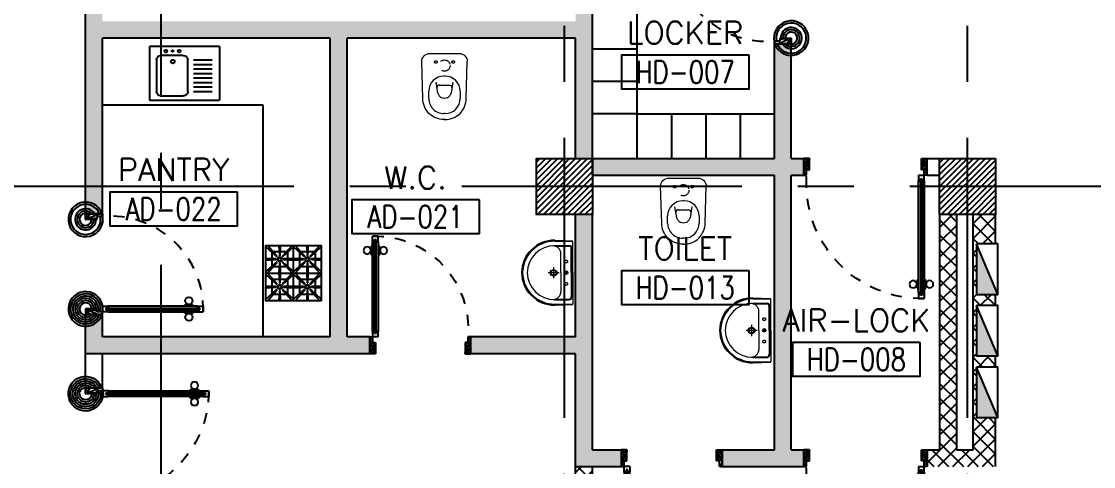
# Model space of a CAD drawing. Extents: x 417866.9 to 417960.2, y 43448 to 43538.2.
# Drawn here: x 417925.09 to 417934.66, y 43471.57 to 43475.55 of the extents above; entities that cross this region are included whole.
import ezdxf
from ezdxf.enums import TextEntityAlignment as Align

# ---------------------------------------------------------------- set-up
doc = ezdxf.new("R2010")
doc.units = 0
doc.header["$MEASUREMENT"] = 0
for name, pattern in [('CENTERX2', [4, 2.5, -0.5, 0.5, -0.5]), ('DASHED', [0.75, 0.5, -0.25]), ('HIDDEN', [0.375, 0.25, -0.125]), ('HIDDEN2', [0.1875, 0.125, -0.0625])]:
    doc.linetypes.add(name, pattern=pattern)
doc.layers.get('0').update_dxf_attribs({"linetype": 'CONTINUOUS'})
for name, color, linetype in [('A-FURN-W', 4, 'CONTINUOUS'), ('A-JEERI', 3, 'CONTINUOUS'), ('AXES', 11, 'CENTERX2'), ('COL', 2, 'CONTINUOUS'), ('DOOR', 4, 'CONTINUOUS'), ('DOOR-DIM', 3, 'CONTINUOUS'), ('E-PANELBX', 3, 'CONTINUOUS'), ('FIX', 3, 'CONTINUOUS'), ('HAT', 8, 'CONTINUOUS'), ('K-FUR', 3, 'CONTINUOUS'), ('Locker', 7, 'CONTINUOUS'), ('RM-BOX', 2, 'CONTINUOUS'), ('RM-NAME', 2, 'CONTINUOUS'), ('RM-NO', 2, 'CONTINUOUS'), ('TEXT', 4, 'CONTINUOUS'), ('WALL', 2, 'CONTINUOUS'), ('WallType', 11, 'CONTINUOUS'), ('WallType2', 3, 'CONTINUOUS')]:
    doc.layers.add(name, color=color, linetype=linetype)
doc.styles.add('ROMANS', font='ROMANS.shx', dxfattribs={"width": 0.6})
pattern_1 = [(0, (0, 0), (0.075, 0.04330127), [0.05, -0.1]), (120, (0, 0), (-0.074999999836, 0.043301270284), [0.05, -0.1]), (60, (0, 0), (1.64e-10, 0.086602540284), [-0.1, 0.05])]
pattern_2 = [(45, (0, 0), (-0.066291260736, 0.066291260736), []), (135, (0, 0), (-0.066291260736, -0.066291260736), [])]

# ---------------------------------------------------------------- blocks, each defined once
blk = doc.blocks.new('*X65')
at = {"color": 0}
for p, q in [((235128.6, 17905.4), (235584.2, 18361)), ((235128.6, 17958.4), (235531.2, 18361)), ((235128.6, 18011.4), (235478.1, 18361)), ((235128.6, 18064.5), (235425.1, 18361)), ((235128.6, 18117.5), (235372.1, 18361)), ((235128.6, 18170.5), (235319, 18361)), ((235128.6, 18223.6), (235266, 18361)), ((235128.6, 18276.6), (235213, 18361)), ((235128.6, 18329.6), (235159.9, 18361)), ((235137.2, 17861), (235628.6, 18352.3)), ((235190.3, 17861), (235628.6, 18299.3)), ((235243.3, 17861), (235628.6, 18246.3)), ((235296.3, 17861), (235628.6, 18193.2)), ((235349.4, 17861), (235628.6, 18140.2)), ((235402.4, 17861), (235628.6, 18087.2)), ((235455.4, 17861), (235628.6, 18034.1)), ((235508.5, 17861), (235628.6, 17981.1)), ((235561.5, 17861), (235628.6, 17928.1)), ((235614.5, 17861), (235628.6, 17875))]:
    blk.add_line(p, q, dxfattribs=at)
blk = doc.blocks.new('*X75')
at = {"color": 0}
for p, q in [((238728.6, 17899.1), (239190.4, 18361)), ((238728.6, 17952.1), (239137.4, 18361)), ((238728.6, 18005.2), (239084.4, 18361)), ((238728.6, 18058.2), (239031.3, 18361)), ((238728.6, 18111.2), (238978.3, 18361)), ((238728.6, 18164.3), (238925.3, 18361)), ((238728.6, 18217.3), (238872.2, 18361)), ((238728.6, 18270.3), (238819.2, 18361)), ((238728.6, 18323.4), (238766.2, 18361)), ((238743.5, 17861), (239228.6, 18346.1)), ((238796.5, 17861), (239228.6, 18293)), ((238849.5, 17861), (239228.6, 18240)), ((238902.6, 17861), (239228.6, 18187)), ((238955.6, 17861), (239228.6, 18133.9)), ((239008.6, 17861), (239228.6, 18080.9)), ((239061.7, 17861), (239228.6, 18027.9)), ((239114.7, 17861), (239228.6, 17974.8)), ((239167.7, 17861), (239228.6, 17921.8)), ((239220.8, 17861), (239228.6, 17868.8))]:
    blk.add_line(p, q, dxfattribs=at)
blk = doc.blocks.new('COL50')
at = {"layer": 'COL'}
blk.add_lwpolyline([(-250, 250), (-250, -250), (250, -250), (250, 250)], close=True, dxfattribs=at)
blk = doc.blocks.new('DOOR90')
at = {"layer": 'DOOR', "color": 7, "linetype": 'ByBlock'}
for p, q in [((-150, 0), (0, 0)), ((-150, 0), (-150, -25)), ((0, -50), (-113.7, 0)), ((0, -50), (-40.1, 0)), ((0, -50), (0, 0)), ((-1000, -25), (-1050, -25)), ((-1050, -75), (-1050, -25)), ((-1050, -25), (-1050, -75)), ((-1000, -75), (-1050, -75)), ((-1000, -42), (-1020, -42)), ((-1020, -42), (-1020, -58)), ((-1000, -58), (-1020, -58)), ((-1000, -25), (-1000, -42)), ((-1000, -58), (-1000, -75)), ((-877.6, -17.8), (-967.6, -17.8)), ((-967.6, -25), (-967.6, -17.8)), ((-967.6, -75), (-967.6, -82.2)), ((-877.6, -82.2), (-967.6, -82.2)), ((-955, -8.8), (-890.2, -8.8)), ((-955, -17.8), (-955, -8.8)), ((-955, -17.8), (-890.2, -17.8)), ((-955, -82.2), (-890.2, -82.2)), ((-955, -82.2), (-955, -91.2)), ((-955, -91.2), (-890.2, -91.2)), ((-890.2, -17.8), (-890.2, -8.8)), ((-890.2, -82.2), (-890.2, -91.2)), ((-877.6, -25), (-877.6, -17.8)), ((-877.6, -75), (-877.6, -82.2)), ((-200, -25), (-150, -25)), ((-200, -42), (-200, -25)), ((-180, -42), (-200, -42)), ((-200, -58), (-180, -58)), ((-200, -75), (-200, -58)), ((-150, -75), (-200, -75)), ((-180, -58), (-180, -42)), ((-150, -25), (-100, -25)), ((-150, -75), (-150, -25)), ((-100, -25), (-100, -50)), ((0, -50), (-100, -36.6)), ((-100, -50), (0, -50)), ((0, -850), (-113.7, -900)), ((-100, -875), (-100, -850)), ((0, -850), (-100, -863.4)), ((-100, -850), (0, -850)), ((0, -850), (-40.1, -900)), ((0, -850), (0, -900)), ((-150, -875), (-100, -875)), ((-150, -900), (-150, -875)), ((-150, -900), (0, -900)), ((0, -900), (-150, -900))]:
    blk.add_line(p, q, dxfattribs=at)
at = {"layer": 'DOOR', "linetype": 'ByBlock'}
for p, q in [((-200, -25), (-1000, -25)), ((-200, -42), (-1000, -42)), ((-200, -58), (-1000, -58)), ((-1000, -75), (-200, -75))]:
    blk.add_line(p, q, dxfattribs=at)
at = {"layer": 'DOOR', "color": 7, "linetype": 'ByBlock'}
for centre in [(-922.6, 23.5), (-922.6, -123.5)]:
    blk.add_circle(centre, 32.4, dxfattribs=at)
for centre, radius, start, end in [((0, -50), 154.4, 161.10529, 166.28577), ((0, -50), 94.4, 148.01819, 180), ((0, -50), 134.4, 158.15985, 169.28002), ((0, -50), 114.4, 154.08384, 167.37743), ((0, -50), 74.4, 137.77643, 180), ((0, -50), 54.4, 113.20738, 180), ((0, -50), 34.4, 90, 180), ((0, -50), 14.4, 90, 180), ((0, -850), 94.4, 180, 211.98181), ((0, -850), 74.4, 180, 222.22357), ((0, -850), 54.4, 180, 246.79262), ((0, -850), 34.4, 180, 270), ((0, -850), 14.4, 180, 270), ((0, -850), 154.4, 193.71423, 198.89471), ((0, -850), 134.4, 190.71998, 201.84015)]:
    blk.add_arc(centre, radius, start, end, dxfattribs=at)
at = {"layer": 'DOOR', "linetype": 'HIDDEN', "ltscale": 0.5}
blk.add_arc((-222.2, -50), 828.2, 178.27012, 275.00304, dxfattribs=at)
blk = doc.blocks.new('RM1')
at = {"layer": 'RM-BOX'}
blk.add_lwpolyline([(569.9, -200), (-569.9, -200), (-569.9, -500), (569.9, -500)], close=True, dxfattribs=at)
at = {"layer": 'RM-NAME', "style": 'ROMANS'}
for tag, p in [('ROOMNAME1', (0, 323.8)), ('ROOMNAME2', (0, 0))]:
    blk.add_attdef(tag, text='', height=200, dxfattribs=at).set_placement(p, align=Align.MIDDLE)
at = {"layer": 'RM-NO', "style": 'ROMANS', "width": 0.8}
blk.add_attdef('ROOMNO', text='', height=200, dxfattribs=at).set_placement((0, -350), align=Align.MIDDLE)
blk = doc.blocks.new('LAV1')
at = {"layer": 'FIX', "linetype": 'ByBlock', "ltscale": 0.3}
for p, q in [((-287, 210), (-280, 50)), ((-240, 210), (-240, 85)), ((240, 210), (240, 85)), ((287, 210), (280, 50)), ((0, 60), (-215, 60)), ((0, 60), (215, 60))]:
    blk.add_line(p, q, dxfattribs=at)
at = {"layer": 'FIX', "linetype": 'Continuous', "lineweight": 20}
for p, q in [((-280, 210), (-280, 50)), ((280, 210), (280, 50)), ((0, 155), (-170, 155)), ((0, 155), (170, 155)), ((0, 50), (-280, 50)), ((0, 50), (-247.3, 50)), ((0, 50), (280, 50)), ((0, 50), (247.3, 50))]:
    blk.add_line(p, q, dxfattribs=at)
at = {"layer": 'FIX', "linetype": 'DASHED', "lineweight": 20, "ltscale": 0.05}
for p, q in [((49.5, 220), (-50.5, 220)), ((-0.5, 170), (-0.5, 270)), ((-0.5, 170), (-0.5, 270))]:
    blk.add_line(p, q, dxfattribs=at)
at = {"layer": 'FIX', "lineweight": 20}
for p, q in [((15.6, 107.5), (-15.5, 107.5)), ((0, 92), (0, 123))]:
    blk.add_line(p, q, dxfattribs=at)
for centre, radius in [((-0.5, 220), 29.5), ((-0.5, 220), 22.5), ((0, 107.5), 15.5)]:
    blk.add_circle(centre, radius, dxfattribs=at)
at = {"layer": 'FIX', "linetype": 'HIDDEN', "lineweight": 20, "ltscale": 0.05}
for centre in [(-100, 107.5), (100, 107.5)]:
    blk.add_circle(centre, 12.4, dxfattribs=at)
at = {"layer": 'FIX', "linetype": 'ByBlock', "ltscale": 0.3}
for centre, radius, start, end in [((5.1, 212), 292.1, 90.99638, 180.39035), ((-5.1, 212), 292.1, 359.60965, 89.00362), ((-215, 85), 25, 180, 270), ((215, 85), 25, 270, 0)]:
    blk.add_arc(centre, radius, start, end, dxfattribs=at)
at = {"layer": 'FIX', "linetype": 'Continuous', "lineweight": 20}
for centre, radius, start, end in [((5.1, 212), 285.1, 91.02017, 180.39998), ((-5.1, 212), 285.1, 359.60002, 88.97983), ((5.1, 212), 245.1, 91.18134, 180.46566), ((-5.1, 212), 245.1, 359.53434, 88.81866), ((-170, 225), 70, 180, 270), ((170, 225), 70, 270, 0)]:
    blk.add_arc(centre, radius, start, end, dxfattribs=at)
blk = doc.blocks.new('DOOR1000')
at = {"layer": 'DOOR', "color": 7, "linetype": 'ByBlock'}
for p, q in [((-150, 0), (0, 0)), ((-150, 0), (-150, -25)), ((0, -50), (-113.7, 0)), ((0, -50), (-40.1, 0)), ((0, -50), (0, 0)), ((-1100, -25), (-1100, -75)), ((-1100, -75), (-1100, -25)), ((-1050, -25), (-1100, -25)), ((-1050, -75), (-1100, -75)), ((-1070, -42), (-1070, -58)), ((-1050, -42), (-1070, -42)), ((-1050, -58), (-1070, -58)), ((-1050, -25), (-1050, -42)), ((-1050, -58), (-1050, -75)), ((-1017.6, -25), (-1017.6, -17.8)), ((-927.6, -17.8), (-1017.6, -17.8)), ((-1017.6, -75), (-1017.6, -82.2)), ((-927.6, -82.2), (-1017.6, -82.2)), ((-1005, -17.8), (-1005, -8.8)), ((-1005, -8.8), (-940.2, -8.8)), ((-1005, -17.8), (-940.2, -17.8)), ((-1005, -82.2), (-1005, -91.2)), ((-1005, -82.2), (-940.2, -82.2)), ((-1005, -91.2), (-940.2, -91.2)), ((-940.2, -17.8), (-940.2, -8.8)), ((-940.2, -82.2), (-940.2, -91.2)), ((-927.6, -25), (-927.6, -17.8)), ((-927.6, -75), (-927.6, -82.2)), ((-200, -25), (-150, -25)), ((-200, -42), (-200, -25)), ((-180, -42), (-200, -42)), ((-200, -58), (-180, -58)), ((-200, -75), (-200, -58)), ((-150, -75), (-200, -75)), ((-180, -58), (-180, -42)), ((-150, -25), (-100, -25)), ((-150, -75), (-150, -25)), ((-100, -25), (-100, -50)), ((0, -50), (-100, -36.6)), ((-100, -50), (0, -50)), ((0, -950), (-113.7, -1000)), ((-100, -975), (-100, -950)), ((0, -950), (-100, -963.4)), ((-100, -950), (0, -950)), ((0, -950), (-40.1, -1000)), ((0, -950), (0, -1000)), ((-150, -975), (-100, -975)), ((-150, -1000), (-150, -975)), ((-150, -1000), (0, -1000)), ((0, -1000), (-150, -1000))]:
    blk.add_line(p, q, dxfattribs=at)
at = {"layer": 'DOOR', "linetype": 'ByBlock'}
for p, q in [((-200, -25), (-1050, -25)), ((-200, -42), (-1050, -42)), ((-200, -58), (-1050, -58)), ((-1050, -75), (-200, -75))]:
    blk.add_line(p, q, dxfattribs=at)
at = {"layer": 'DOOR', "color": 7, "linetype": 'ByBlock'}
for centre in [(-972.6, 23.5), (-972.6, -123.5)]:
    blk.add_circle(centre, 32.4, dxfattribs=at)
for centre, radius, start, end in [((0, -50), 154.4, 161.10529, 166.28577), ((0, -50), 94.4, 148.01819, 180), ((0, -50), 134.4, 158.15985, 169.28002), ((0, -50), 114.4, 154.08384, 167.37743), ((0, -50), 74.4, 137.77643, 180), ((0, -50), 54.4, 113.20738, 180), ((0, -50), 34.4, 90, 180), ((0, -50), 14.4, 90, 180), ((0, -950), 94.4, 180, 211.98181), ((0, -950), 74.4, 180, 222.22357), ((0, -950), 54.4, 180, 246.79262), ((0, -950), 34.4, 180, 270), ((0, -950), 14.4, 180, 270), ((0, -950), 154.4, 193.71423, 198.89471), ((0, -950), 134.4, 190.71998, 201.84015)]:
    blk.add_arc(centre, radius, start, end, dxfattribs=at)
at = {"layer": 'DOOR', "linetype": 'HIDDEN', "ltscale": 0.5}
blk.add_arc((-150, -25), 950, 180, 270, dxfattribs=at)
blk = doc.blocks.new('WC')
at = {"layer": 'FIX', "lineweight": 20}
for p, q in [((475, 140.8), (538, 140.8)), ((339, 4.8), (339, -4.8)), ((394.8, 75.7), (490.4, 60.1)), ((533.7, 24.2), (539.5, 0)), ((539.5, 0), (533.7, -24.2)), ((674, 4.8), (674, -4.8)), ((490.4, -60.1), (394.8, -75.7)), ((538, -140.8), (475, -140.8)), ((213.2, -203.8), (210, -203.8))]:
    blk.add_line(p, q, dxfattribs=at)
at = {"layer": 'FIX', "linetype": 'Continuous', "lineweight": 20}
blk.add_line((420.1, -47.3), (420.4, 44.6), dxfattribs=at)
at = {"layer": 'FIX', "lineweight": 20}
for points in [[(210, -203.8, -0.414214), (137, -130.8), (137, 0), (137, 130.8, -0.414214), (210, 203.8)], [(727, -4.8), (727, 4.8, 0.414214), (538, 193.8), (210, 203.8)], [(727, 4.8), (727, -4.8, -0.414214), (538, -193.8), (210, -203.8)]]:
    blk.add_lwpolyline(points, format="xyb", dxfattribs=at)
at = {"layer": 'FIX', "linetype": 'HIDDEN2', "lineweight": 20, "ltscale": 0.3}
blk.add_circle((245, 0), 49.8, dxfattribs=at)
at = {"layer": 'FIX', "linetype": 'HIDDEN', "lineweight": 20, "ltscale": 0.05}
for centre in [(213.2, 77.5), (213.2, -77.5)]:
    blk.add_circle(centre, 11.6, dxfattribs=at)
at = {"layer": 'FIX', "lineweight": 20}
for centre, radius, start, end in [((475, 4.8), 136, 90, 180), ((538, 4.8), 136, 360, 90), ((464.4, -17.6), 82, 51.07583, 71.50405), ((473, -6.9), 68.2, 27.15318, 51.07583), ((475, -4.8), 136, 180, 270), ((464.4, 17.6), 82, 288.49595, 308.92417), ((473, 6.9), 68.2, 308.92417, 332.84682), ((538, -4.8), 136, 270, 0)]:
    blk.add_arc(centre, radius, start, end, dxfattribs=at)
at = {"layer": 'FIX', "linetype": 'Continuous', "lineweight": 20}
for centre, start, end in [((442.7, 45.5), 88.38785, 182.33379), ((442.4, -45.6), 177.66621, 271.61215)]:
    blk.add_arc(centre, 22.3, start, end, dxfattribs=at)
blk = doc.blocks.new('E-PBX')
at = {"layer": 'E-PANELBX'}
h = blk.add_hatch(color=256, dxfattribs=at)
h.paths.add_polyline_path([(33.8, 190), (-225, 190), (33.8, 80.7)])
h.paths.add_polyline_path([(225, 190), (33.8, 190), (33.8, 80.7), (225, 0)])
blk.add_line((225, 0), (-225, 190), dxfattribs=at)
blk.add_lwpolyline([(-225, 190), (225, 190), (225, 0), (-225, 0)], close=True, dxfattribs=at)
blk = doc.blocks.new('A$C2B543BD4')
at = {"layer": 'DOOR', "color": 0, "linetype": 'ByBlock'}
for p, q in [((150, 1155.9), (0, 1155.9)), ((150, 1155.9), (0, 1155.9)), ((0, 1155.9), (150, 1155.9)), ((0, 1105.9), (0, 1155.9)), ((150, 1155.9), (150, 1130.9)), ((100, 1105.9), (0, 1105.9)), ((150, 1130.9), (100, 1130.9)), ((100, 1130.9), (100, 1105.9)), ((100, 105.9), (0, 105.9)), ((0, 105.9), (0, 55.9)), ((100, 80.9), (100, 105.9)), ((150, 130.9), (150, 80.9)), ((150, 130.9), (200, 130.9)), ((180, 113.9), (180, 97.9)), ((200, 113.9), (180, 113.9)), ((180, 97.9), (200, 97.9)), ((200, 130.9), (200, 113.9)), ((200, 97.9), (200, 80.9)), ((1077.6, 138.1), (1167.6, 138.1)), ((1077.6, 130.9), (1077.6, 138.1)), ((1155, 147.1), (1090.2, 147.1)), ((1090.2, 138.1), (1090.2, 147.1)), ((1155, 138.1), (1090.2, 138.1)), ((1155, 138.1), (1155, 147.1)), ((1167.6, 130.9), (1167.6, 138.1)), ((1200, 130.9), (1250, 130.9)), ((1200, 113.9), (1200, 130.9)), ((1200, 113.9), (1220, 113.9)), ((1200, 97.9), (1220, 97.9)), ((1200, 80.9), (1200, 97.9)), ((1220, 97.9), (1220, 113.9)), ((1250, 130.9), (1250, 80.9)), ((1250, 130.9), (1250, 80.9)), ((1250, 80.9), (1250, 130.9)), ((150, 55.9), (0, 55.9)), ((150, 80.9), (100, 80.9)), ((150, 55.9), (150, 80.9)), ((200, 80.9), (150, 80.9)), ((1077.6, 80.9), (1077.6, 73.7)), ((1077.6, 73.7), (1167.6, 73.7)), ((1155, 73.7), (1090.2, 73.7)), ((1090.2, 73.7), (1090.2, 64.7)), ((1155, 64.7), (1090.2, 64.7)), ((1155, 73.7), (1155, 64.7)), ((1167.6, 80.9), (1167.6, 73.7)), ((1200, 80.9), (1250, 80.9))]:
    blk.add_line(p, q, dxfattribs=at)
at = {"layer": 'DOOR', "color": 9, "linetype": 'ByBlock'}
for p, q in [((0, 1105.9), (113.7, 1155.9)), ((0, 1105.9), (40.1, 1155.9)), ((0, 1105.9), (100, 1119.3)), ((0, 105.9), (40.1, 55.9)), ((0, 105.9), (113.7, 55.9)), ((0, 105.9), (100, 92.6))]:
    blk.add_line(p, q, dxfattribs=at)
at = {"layer": 'DOOR', "linetype": 'ByBlock'}
for p, q in [((1200, 130.9), (200, 130.9)), ((200, 113.9), (1200, 113.9)), ((200, 97.9), (1200, 97.9)), ((200, 80.9), (1200, 80.9))]:
    blk.add_line(p, q, dxfattribs=at)
at = {"layer": 'DOOR', "color": 0, "linetype": 'ByBlock'}
for centre in [(1122.6, 179.5), (1122.6, 32.4)]:
    blk.add_circle(centre, 32.4, dxfattribs=at)
at = {"layer": 'DOOR', "color": 9, "linetype": 'ByBlock'}
for centre, radius, start, end in [((0, 1105.9), 54.4, 0, 66.79262), ((0, 1105.9), 74.4, 0, 42.22357), ((0, 1105.9), 94.4, 0, 31.98181), ((0, 1105.9), 134.4, 10.71998, 21.84015), ((0, 1105.9), 154.4, 13.71423, 18.89471), ((0, 1105.9), 34.4, 0, 90), ((0, 1105.9), 14.4, 0, 90), ((0, 105.9), 14.4, 270, 0), ((0, 105.9), 34.4, 270, 0), ((0, 105.9), 54.4, 293.20738, 0), ((0, 105.9), 74.4, 317.77643, 0), ((0, 105.9), 94.4, 328.01819, 0), ((0, 105.9), 114.4, 334.08384, 347.37743), ((0, 105.9), 134.4, 338.15985, 349.28002), ((0, 105.9), 154.4, 341.10529, 346.28577)]:
    blk.add_arc(centre, radius, start, end, dxfattribs=at)
at = {"layer": 'DOOR', "linetype": 'HIDDEN', "ltscale": 0.5}
blk.add_arc((222.7, 105.9), 1027.6, 358.60591, 94.05853, dxfattribs=at)
blk = doc.blocks.new('A$C68711307')
at = {"layer": 'A-FURN-W'}
for p, q in [((0, 0), (0, 0.6266)), ((0, 0.6266), (0.48, 0.6266)), ((0.48, 0.6266), (0.48, 0)), ((0.08, 0.3234), (0.08, 0.5234)), ((0.12, 0.5634), (0.4, 0.5634)), ((0.44, 0.5234), (0.44, 0.3234)), ((0.4, 0.2834), (0.12, 0.2834)), ((0.12, 0.232), (0.12, 0.0643)), ((0.16, 0.232), (0.16, 0.0643)), ((0.2, 0.232), (0.2, 0.0643)), ((0.24, 0.232), (0.24, 0.0643)), ((0.28, 0.232), (0.28, 0.0643)), ((0.32, 0.232), (0.32, 0.0643)), ((0.36, 0.232), (0.36, 0.0643)), ((0.4, 0.232), (0.4, 0.0643)), ((0, 0), (0.48, 0))]:
    blk.add_line(p, q, dxfattribs=at)
at = {"layer": 'A-FURN-W', "extrusion": (0, 0, -1)}
for centre, major_axis in [((0.04, 0.4799), (-0.00849, 0.00849)), ((0.04, 0.4199), (-0.00566, 0.00566)), ((0.1344, 0.4174), (-0.0113, 0.0113))]:
    blk.add_ellipse(centre, major_axis=major_axis, ratio=1, dxfattribs=at)
at = {"layer": 'A-FURN-W'}
for centre, start_param, end_param in [((0.12, 0.5234), 5.497787, 7.068583), ((0.4, 0.5234), 3.926991, 5.497787), ((0.12, 0.3234), 0.785398, 2.356194), ((0.4, 0.3234), 2.356194, 3.926991)]:
    blk.add_ellipse(centre, major_axis=(-0.0283, 0.0283), ratio=1, start_param=start_param, end_param=end_param, dxfattribs=at)
at = {"layer": 'A-FURN-W', "extrusion": (0, 0, -1)}
blk.add_ellipse((0.04, 0.3599), major_axis=(-0.00849, 0.00849), ratio=1, start_param=6.283185307178246, end_param=12.56637061435783, dxfattribs=at)
blk = doc.blocks.new('RANGE')
at = {"layer": 'K-FUR'}
for p, q in [((0.45, 0.904), (0.45, 0)), ((0, 0.452), (0.9, 0.452))]:
    blk.add_line(p, q, dxfattribs=at)
for points in [[(-0.001, 0.879), (0.172, 0.723, 0.025175), (0.18, 0.73), (0.023, 0.903)], [(0.211, 0.904), (0.22, 0.747, 0.025175), (0.23, 0.747), (0.238, 0.904)], [(0.426, 0.904), (0.27, 0.73, 0.025175), (0.278, 0.723), (0.45, 0.88)], [(0.449, 0.879), (0.622, 0.723, 0.025175), (0.63, 0.73), (0.473, 0.903)], [(0.661, 0.904), (0.67, 0.747, 0.025175), (0.68, 0.747), (0.688, 0.904)], [(0.876, 0.904), (0.72, 0.73, 0.025175), (0.728, 0.723), (0.9, 0.88)], [(0, 0.664), (0.156, 0.672, 0.025175), (0.156, 0.683), (0, 0.691)], [(0.024, 0.452), (0.18, 0.625, 0.025175), (0.172, 0.633), (0, 0.476)], [(0.239, 0.452), (0.23, 0.609, 0.025175), (0.22, 0.609), (0.212, 0.452)], [(0.451, 0.477), (0.278, 0.633, 0.025175), (0.27, 0.625), (0.427, 0.453)], [(0.45, 0.691), (0.294, 0.683, 0.025175), (0.294, 0.673), (0.45, 0.665)], [(0.45, 0.664), (0.606, 0.672, 0.025175), (0.606, 0.683), (0.45, 0.691)], [(0.474, 0.452), (0.63, 0.625, 0.025175), (0.622, 0.633), (0.45, 0.476)], [(0.689, 0.452), (0.68, 0.609, 0.025175), (0.67, 0.609), (0.662, 0.452)], [(0.901, 0.477), (0.728, 0.633, 0.025175), (0.72, 0.625), (0.877, 0.453)], [(0.9, 0.691), (0.744, 0.683, 0.025175), (0.744, 0.673), (0.9, 0.665)], [(-0.001, 0.427), (0.172, 0.271, 0.025175), (0.18, 0.278), (0.023, 0.451)], [(0.211, 0.452), (0.22, 0.295, 0.025175), (0.23, 0.295), (0.238, 0.452)], [(0.426, 0.452), (0.27, 0.279, 0.025175), (0.278, 0.271), (0.45, 0.428)], [(0.449, 0.427), (0.622, 0.271, 0.025175), (0.63, 0.278), (0.473, 0.451)], [(0.661, 0.452), (0.67, 0.295, 0.025175), (0.68, 0.295), (0.688, 0.452)], [(0.876, 0.452), (0.72, 0.279, 0.025175), (0.728, 0.271), (0.9, 0.428)], [(0, 0.212), (0.156, 0.221, 0.025175), (0.156, 0.231), (0, 0.239)], [(0.024, 0), (0.18, 0.173, 0.025175), (0.172, 0.181), (0, 0.024)], [(0.451, 0.025), (0.278, 0.181, 0.025175), (0.27, 0.173), (0.427, 0.001)], [(0.45, 0.239), (0.294, 0.231, 0.025175), (0.294, 0.221), (0.45, 0.213)], [(0.45, 0.212), (0.606, 0.221, 0.025175), (0.606, 0.231), (0.45, 0.239)], [(0.474, 0), (0.63, 0.173, 0.025175), (0.622, 0.181), (0.45, 0.024)], [(0.901, 0.025), (0.728, 0.181, 0.025175), (0.72, 0.173), (0.877, 0.001)], [(0.9, 0.239), (0.744, 0.231, 0.025175), (0.744, 0.221), (0.9, 0.213)], [(0.239, 0), (0.23, 0.157, 0.025175), (0.22, 0.157), (0.212, 0)], [(0.689, 0), (0.68, 0.157, 0.025175), (0.67, 0.157), (0.662, 0)]]:
    blk.add_lwpolyline(points, format="xyb", dxfattribs=at)
blk.add_lwpolyline([(0, 0), (0, 0.904), (0.9, 0.904), (0.9, 0)], close=True, dxfattribs=at)
for points in [[(0.1, 0.686), (0.1, 0.788)], [(0.113, 0.804), (0.217, 0.804)], [(0.233, 0.804), (0.336, 0.804)], [(0.35, 0.789), (0.35, 0.686)], [(0.55, 0.686), (0.55, 0.788)], [(0.563, 0.804), (0.667, 0.804)], [(0.683, 0.804), (0.786, 0.804)], [(0.8, 0.789), (0.8, 0.686)], [(0.1, 0.567), (0.1, 0.67)], [(0.217, 0.552), (0.114, 0.552)], [(0.337, 0.552), (0.233, 0.552)], [(0.35, 0.67), (0.35, 0.568)], [(0.55, 0.567), (0.55, 0.67)], [(0.667, 0.552), (0.564, 0.552)], [(0.787, 0.552), (0.683, 0.552)], [(0.8, 0.67), (0.8, 0.568)], [(0.113, 0.352), (0.217, 0.352)], [(0.233, 0.352), (0.336, 0.352)], [(0.563, 0.352), (0.667, 0.352)], [(0.683, 0.352), (0.786, 0.352)], [(0.1, 0.234), (0.1, 0.336)], [(0.1, 0.115), (0.1, 0.218)], [(0.35, 0.337), (0.35, 0.234)], [(0.35, 0.218), (0.35, 0.116)], [(0.55, 0.234), (0.55, 0.336)], [(0.55, 0.115), (0.55, 0.218)], [(0.8, 0.337), (0.8, 0.234)], [(0.8, 0.218), (0.8, 0.116)], [(0.217, 0.1), (0.114, 0.1)], [(0.337, 0.1), (0.233, 0.1)], [(0.667, 0.1), (0.564, 0.1)], [(0.787, 0.1), (0.683, 0.1)]]:
    blk.add_lwpolyline(points, dxfattribs=at)
for centre, radius in [((0.225, 0.678), 0.0373), ((0.225, 0.678), 0.0273), ((0.675, 0.678), 0.0373), ((0.675, 0.678), 0.0273), ((0.225, 0.226), 0.0373), ((0.225, 0.226), 0.0273), ((0.675, 0.226), 0.0373), ((0.675, 0.226), 0.0273)]:
    blk.add_circle(centre, radius, dxfattribs=at)
blk = doc.blocks.new('Rang')
at = {"layer": 'FIX', "xscale": -0.6637168141592866, "yscale": 0.6637168141592866, "zscale": 0.6637168141592921, "rotation": 90}
blk.add_blockref('RANGE', (0.6, 0.597), dxfattribs=at)

msp = doc.modelspace()

# ---------------------------------------------------------------- hatches: boundary and pattern name
at = {"layer": 'WallType'}
h = msp.add_hatch(dxfattribs=at)
h.set_pattern_fill('ANSI37', color=256, scale=0.75, style=0)
h.set_pattern_definition(pattern_2)
h.paths.add_polyline_path([(417933.4366, 43473.8243), (417933.2866, 43473.8243), (417933.2866, 43471.7243), (417933.1741, 43471.7243), (417933.1741, 43471.5743), (417933.7866, 43471.5743), (417933.7866, 43472.0118), (417933.6166, 43472.0118), (417933.6166, 43472.4618), (417933.7866, 43472.4618), (417933.7866, 43472.5618), (417933.6166, 43472.5618), (417933.6166, 43473.0118), (417933.7866, 43473.0118), (417933.7866, 43473.1118), (417933.6166, 43473.1118), (417933.6166, 43473.5618), (417933.7866, 43473.5618), (417933.7866, 43473.8243), (417933.5866, 43473.8243), (417933.5866, 43471.7243), (417933.4366, 43471.7243)])
h = msp.add_hatch(dxfattribs=at)
h.set_pattern_fill('ANSI37', color=256, scale=0.75, style=0)
h.set_pattern_definition(pattern_2)
h.paths.add_polyline_path([(417930.1866, 43471.5743), (417930.0366, 43471.5743), (417930.0366, 43467.1243), (417930.1866, 43467.1243)])
at = {"layer": 'WallType2'}
h = msp.add_hatch(dxfattribs=at)
h.set_pattern_fill('HONEY', color=256, scale=0.4, style=0)
h.set_pattern_definition(pattern_1)
h.paths.add_polyline_path([(417925.8116, 43477.0493), (417926.0116, 43477.0493), (417926.0116, 43477.1993), (417925.6616, 43477.1993), (417925.6616, 43473.8313), (417925.8116, 43473.8313), (417925.8116, 43475.3993), (417927.8466, 43475.3993), (417927.8466, 43472.7313), (417925.8116, 43472.7313), (417925.8116, 43472.9313), (417925.6616, 43472.9313), (417925.6616, 43472.5813), (417928.1991, 43472.5813), (417928.1991, 43472.7313), (417927.9966, 43472.7313), (417927.9966, 43475.3993), (417930.0366, 43475.3993), (417930.0366, 43474.3243), (417930.1866, 43474.3243), (417930.1866, 43476.4493), (417931.8116, 43476.4493), (417931.8116, 43476.2493), (417931.9616, 43476.2493), (417931.9616, 43476.4493), (417932.5366, 43476.4493), (417932.5366, 43476.5993), (417931.9616, 43476.5993), (417931.9616, 43478.7993), (417933.6366, 43478.7993), (417933.6366, 43476.5993), (417933.4366, 43476.5993), (417933.4366, 43476.4493), (417933.7866, 43476.4493), (417933.7866, 43479.0993), (417933.6366, 43479.0993), (417933.6366, 43478.9493), (417931.2866, 43478.9493), (417931.2866, 43478.7993), (417931.8116, 43478.7993), (417931.8116, 43476.5993), (417930.1866, 43476.5993), (417930.1866, 43478.7993), (417930.3866, 43478.7993), (417930.3866, 43478.9493), (417930.1866, 43478.9493), (417930.1866, 43481.0243), (417930.0366, 43481.0243), (417930.0366, 43478.9493), (417925.8116, 43478.9493), (417925.8116, 43479.1493), (417925.6616, 43479.1493), (417925.6616, 43478.7993), (417927.2366, 43478.7993), (417927.2366, 43477.1993), (417926.9116, 43477.1993), (417926.9116, 43477.0493), (417927.3866, 43477.0493), (417927.3866, 43478.7993), (417930.0366, 43478.7993), (417930.0366, 43475.5493), (417925.8116, 43475.5493)])
h = msp.add_hatch(dxfattribs=at)
h.set_pattern_fill('HONEY', color=256, scale=0.4, style=0)
h.set_pattern_definition(pattern_1)
h.paths.add_polyline_path([(417930.1866, 43473.8243), (417930.0366, 43473.8243), (417930.0366, 43472.7313), (417929.0991, 43472.7313), (417929.0991, 43472.5813), (417930.0366, 43472.5813), (417930.0366, 43471.5743), (417930.4449, 43471.5743), (417930.4449, 43471.7243), (417930.1866, 43471.7243)])
h.paths.add_polyline_path([(417931.9616, 43474.1743), (417932.0741, 43474.1743), (417932.0741, 43474.3243), (417931.9616, 43474.3243), (417931.9616, 43475.3493), (417931.8116, 43475.3493), (417931.8116, 43474.3243), (417930.1866, 43474.3243), (417930.1866, 43474.1743), (417931.8116, 43474.1743), (417931.8116, 43471.7243), (417931.7866, 43471.7243), (417931.3449, 43471.7243), (417931.3449, 43471.5743), (417932.0741, 43471.5743), (417932.0741, 43471.7243), (417931.9616, 43471.7243)])
h.paths.add_polyline_path([(417931.8996, 43472.7308), (417933.4281, 43472.7308), (417933.4281, 43473.0308), (417931.8996, 43473.0308)], flags=9)

# ---------------------------------------------------------------- linework, layer by layer
at = {"layer": 'AXES'}
for p, q in [((417929.9366, 43460.01), (417929.9366, 43537.5491)), ((417933.5366, 43460.01), (417933.5366, 43537.5491)), ((417926.3366, 43466.8743), (417926.3366, 43525.6943)), ((417959.5194, 43474.0743), (417889.6966, 43474.0743))]:
    msp.add_line(p, q, dxfattribs=at)
at = {"layer": 'COL'}
msp.add_lwpolyline([(417930.1866, 43474.3243), (417930.1866, 43473.8243), (417929.6866, 43473.8243), (417929.6866, 43474.3243)], close=True, dxfattribs=at)
at = {"layer": 'E-PANELBX'}
for p, q in [((417927.2466, 43474.7993), (417925.8116, 43474.7993)), ((417927.2466, 43472.7313), (417927.2466, 43474.7993))]:
    msp.add_line(p, q, dxfattribs=at)
at = {"layer": 'Locker'}
for p, q in [((417930.5866, 43474.3243), (417930.5866, 43476.4493)), ((417930.5866, 43475.2993), (417930.1866, 43475.2993)), ((417930.5866, 43475.0118), (417930.1866, 43475.0118)), ((417930.5866, 43474.7243), (417930.1866, 43474.7243)), ((417930.5866, 43474.7243), (417931.8116, 43474.7243)), ((417930.8929, 43474.7243), (417930.8929, 43474.3243)), ((417931.1991, 43474.7243), (417931.1991, 43474.3243)), ((417931.5054, 43474.7243), (417931.5054, 43474.3243))]:
    msp.add_line(p, q, dxfattribs=at)
at = {"layer": 'WALL'}
for p, q in [((417925.6616, 43473.8313), (417925.6616, 43477.1993)), ((417930.1866, 43474.1743), (417930.1866, 43476.4493)), ((417925.8116, 43473.8313), (417925.8116, 43475.3993)), ((417927.8466, 43475.3993), (417925.8116, 43475.3993)), ((417927.8466, 43472.7313), (417927.8466, 43475.3993)), ((417927.9966, 43472.7313), (417927.9966, 43475.3993)), ((417930.0366, 43475.3993), (417927.9966, 43475.3993)), ((417930.0366, 43474.3243), (417930.0366, 43475.3993)), ((417931.9616, 43475.3493), (417931.8116, 43475.3493)), ((417931.8116, 43474.3243), (417931.8116, 43475.3493)), ((417931.9616, 43474.3243), (417931.9616, 43475.3493)), ((417930.1866, 43474.3243), (417931.8116, 43474.3243)), ((417931.9616, 43474.3243), (417932.0741, 43474.3243)), ((417932.0741, 43474.1743), (417932.0741, 43474.3243)), ((417933.1741, 43474.3243), (417933.2866, 43474.3243)), ((417933.1741, 43474.1743), (417933.1741, 43474.3243)), ((417930.1866, 43474.1743), (417931.8116, 43474.1743)), ((417931.8116, 43471.7243), (417931.8116, 43474.1743)), ((417931.9616, 43471.7243), (417931.9616, 43474.1743)), ((417931.9616, 43474.1743), (417932.0741, 43474.1743)), ((417933.1741, 43474.1743), (417933.2866, 43474.1743)), ((417925.8116, 43473.8313), (417925.6616, 43473.8313)), ((417930.0366, 43472.7313), (417930.0366, 43473.8243)), ((417930.1866, 43471.7243), (417930.1866, 43473.8243)), ((417933.2866, 43473.8243), (417933.2866, 43471.7243)), ((417933.4366, 43473.8243), (417933.4366, 43471.7243)), ((417933.5866, 43471.7243), (417933.5866, 43473.8243)), ((417933.7866, 43473.5618), (417933.7866, 43473.8243)), ((417933.7866, 43473.0118), (417933.7866, 43473.1118)), ((417925.6616, 43472.2743), (417925.6616, 43472.9313)), ((417925.8116, 43472.9313), (417925.6616, 43472.9313)), ((417925.8116, 43472.7313), (417925.8116, 43472.9313)), ((417927.8466, 43472.7313), (417925.8116, 43472.7313)), ((417928.1991, 43472.7313), (417927.9966, 43472.7313)), ((417928.1991, 43472.5813), (417928.1991, 43472.7313)), ((417929.0991, 43472.5813), (417929.0991, 43472.7313)), ((417930.0366, 43472.7313), (417929.0991, 43472.7313)), ((417928.1991, 43472.5813), (417925.6616, 43472.5813)), ((417925.8116, 43472.2743), (417925.8116, 43472.5813)), ((417930.0366, 43472.5813), (417929.0991, 43472.5813)), ((417930.0366, 43467.1243), (417930.0366, 43472.5813)), ((417933.7866, 43472.4618), (417933.7866, 43472.5618)), ((417925.8116, 43472.2743), (417925.6616, 43472.2743)), ((417933.7866, 43471.5743), (417933.7866, 43472.0118)), ((417930.1866, 43471.7243), (417930.4449, 43471.7243)), ((417930.4449, 43471.7243), (417930.4449, 43471.5743)), ((417931.3449, 43471.7243), (417931.3449, 43471.5743)), ((417931.3449, 43471.7243), (417931.8116, 43471.7243)), ((417931.7866, 43471.7243), (417931.8116, 43471.7243)), ((417931.9616, 43471.7243), (417932.0741, 43471.7243)), ((417932.0741, 43471.7243), (417932.0741, 43471.5743)), ((417933.1741, 43471.7243), (417933.1741, 43471.5743)), ((417933.1741, 43471.7243), (417933.2866, 43471.7243)), ((417933.4366, 43471.7243), (417933.5866, 43471.7243)), ((417930.0366, 43471.5743), (417930.4449, 43471.5743)), ((417930.1866, 43467.1243), (417930.1866, 43471.5743)), ((417931.3449, 43471.5743), (417932.0741, 43471.5743))]:
    msp.add_line(p, q, dxfattribs=at)

# ---------------------------------------------------------------- block references
at = {"layer": 'A-JEERI', "linetype": 'ByBlock', "xscale": 0.0009999999892897904, "yscale": 0.0009999999892897904, "zscale": 0.001, "rotation": 270}
msp.add_blockref('WC', (417928.8659, 43475.3993), dxfattribs=at)
at = {"layer": 'COL', "xscale": -0.001000000047497451, "yscale": 0.0009999999892897904, "zscale": 0.001}
msp.add_blockref('COL50', (417933.5366, 43474.0743), dxfattribs=at)
at = {"layer": 'DOOR', "color": 0, "xscale": 0.001000000047497451, "yscale": 0.0009999999892897904, "zscale": 0.001}
msp.add_blockref('DOOR90', (417931.9616, 43476.2493), dxfattribs=at)
at = {"layer": 'DOOR', "color": 0, "xscale": -0.0009999999892897904, "yscale": 0.0009999999892897904, "zscale": 0.001, "rotation": 90}
for p in [(417933.23, 43474.3243), (417933.23, 43471.7243)]:
    msp.add_blockref('A$C2B543BD4', p, dxfattribs=at)
at = {"layer": 'DOOR', "xscale": 0.001000000047497451, "yscale": 0.0009999999892897904, "zscale": 0.001, "rotation": 180}
msp.add_blockref('DOOR90', (417925.6616, 43472.9313), dxfattribs=at)
at = {"layer": 'DOOR', "xscale": -0.001000000047497451, "yscale": 0.0009999999892897904, "zscale": 0.001}
msp.add_blockref('DOOR1000', (417925.6616, 43472.2743), dxfattribs=at)
at = {"layer": 'DOOR-DIM', "yscale": 0.0009999999892897904, "zscale": 0.001, "rotation": 90}
for p, xscale in [((417928.1991, 43472.5813), -0.0009999999892897904), ((417930.4449, 43471.7243), 0.0009999999892897904)]:
    msp.add_blockref('DOOR90', p, dxfattribs=dict(at, xscale=xscale))
at = {"layer": 'E-PANELBX', "xscale": -0.0009999999892897904, "yscale": 0.0009999999892897904, "zscale": 0.001, "rotation": 90}
for p in [(417933.8066, 43473.3368), (417933.8066, 43472.7868), (417933.8066, 43472.2368)]:
    msp.add_blockref('E-PBX', p, dxfattribs=at)
at = {"layer": 'FIX', "xscale": -1, "rotation": 89.99999999999999}
msp.add_blockref('A$C68711307', (417926.8573, 43475.3241), dxfattribs=at)
at = {"layer": 'FIX', "xscale": -0.8250000000116415, "yscale": 0.8249999999970896, "zscale": 0.8250000000000001, "rotation": 180}
msp.add_blockref('Rang', (417927.2712, 43473.5478), dxfattribs=at)
at = {"layer": 'HAT', "xscale": 0.001000000047497451, "yscale": 0.0009999999892897904, "zscale": 0.001}
for p, values in [((417931.0152, 43475.4468), {'ROOMNO': 'HD-007', 'ROOMNAME2': 'LOCKER'}), ((417931.0152, 43473.5211), {'ROOMNO': 'HD-013', 'ROOMNAME2': 'TOILET'}), ((417932.5438, 43472.8808), {'ROOMNO': 'HD-008', 'ROOMNAME2': 'AIR-LOCK'})]:
    msp.add_blockref('RM1', p, dxfattribs=at).add_auto_attribs(values)
for name in ['*X65', '*X75']:
    msp.add_blockref(name, (417694.5581, 43455.9633), dxfattribs=at)
at = {"layer": 'TEXT', "xscale": 0.0009999999892897904, "yscale": 0.0009999999892897904, "zscale": 0.001, "rotation": 270}
msp.add_blockref('WC', (417930.999, 43474.2864), dxfattribs=at)
at = {"layer": 'WALL', "xscale": 0.001000000047497451, "yscale": 0.0009999999892897904, "zscale": 0.001}
for p, values in [((417926.4477, 43474.2237), {'ROOMNO': 'AD-022', 'ROOMNAME2': 'PANTRY'}), ((417928.6076, 43474.1545), {'ROOMNO': 'AD-021', 'ROOMNAME2': 'W.C.'})]:
    msp.add_blockref('RM1', p, dxfattribs=at).add_auto_attribs(values)
at = {"layer": 'WALL', "xscale": 0.0009999999892897904, "yscale": 0.0009999999892897904, "zscale": 0.001, "rotation": 90}
for p in [(417930.0604, 43473.3053), (417931.8281, 43472.7903)]:
    msp.add_blockref('LAV1', p, dxfattribs=at)

doc.saveas('drawing.dxf')
